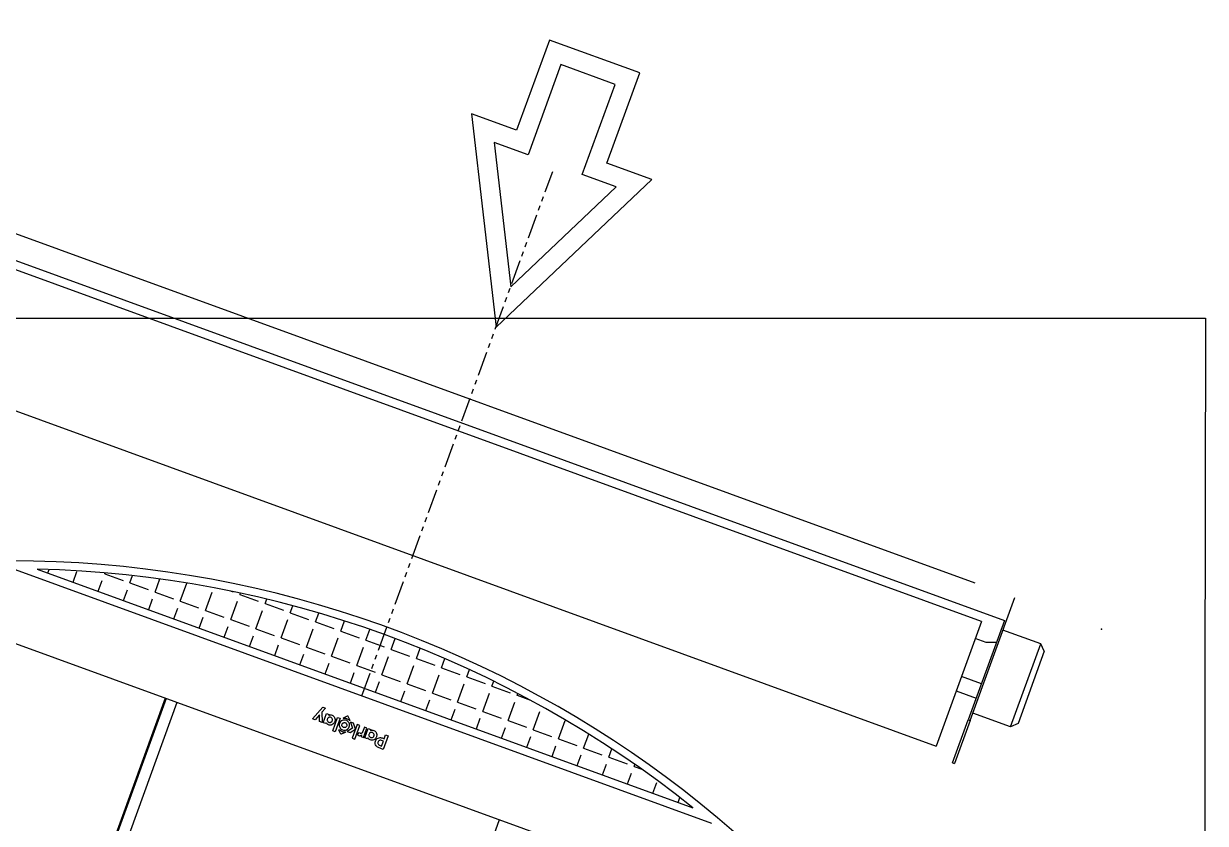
# Model space of a CAD drawing. Header units: millimetres. Extents: x 748 to 17792, y 1005 to 4889.
# Drawn here: x 2967.9 to 3275.6, y 2050.2 to 2258.4 of the extents above; entities that cross this region are included whole.
import ezdxf

# ---------------------------------------------------------------- set-up
doc = ezdxf.new("R2010")
doc.units = ezdxf.units.MM
doc.linetypes.add('PHANTOM', pattern=[12.7, 6.35, -1.27, 1.27, -1.27, 1.27, -1.27])
for name, color, linetype in [('PK24-EQUIPMENT', 150, 'Continuous'), ('PK24-LOGO', 7, 'Continuous'), ('PK24E', 7, 'Continuous')]:
    doc.layers.add(name, color=color, linetype=linetype)
for name, color, linetype, true_color in [('PK24-SYS-ROOM', 8, 'Continuous', 0x808080), ('PK24E-COMP-PALLET', 132, 'Continuous', 0x00b7c8), ('PK24E-HELPER', 253, 'PHANTOM', 0xa1a1a1)]:
    doc.layers.add(name, color=color, linetype=linetype, true_color=true_color)

# ---------------------------------------------------------------- blocks, each defined once
blk = doc.blocks.new('ROOM-CARDOOR--TOP-COMP-PK24')
at = {"layer": 'PK24-EQUIPMENT'}
for p, q in [((-151, -34.04), (-151, 0)), ((140, 0), (-140, 0)), ((151, -34.04), (151, 0)), ((-150.5, -6.5), (-150.5, -34.04)), ((-150.5, -6.5), (150.5, -6.5)), ((145, -8.81), (-145, -8.81)), ((-145, -8.81), (-145, -43.31)), ((145, -8.81), (145, -43.31)), ((150.5, -6.5), (150.5, -34.04)), ((161.5, -9), (151, -9)), ((161.5, -32), (161.5, -9)), ((163, -10.5), (161.5, -9)), ((163, -10.5), (163, -30.5)), ((-150.5, -12.64), (-148, -13.55)), ((-148, -13.55), (-145, -13.55)), ((148, -13.55), (145, -13.55)), ((150.5, -12.64), (148, -13.55)), ((-151, -21.06), (-154, -21.06)), ((-154, -26.06), (-154, -21.06)), ((-145, -24.06), (-150.5, -24.06)), ((150.5, -24.06), (145, -24.06)), ((-154, -31.06), (-154, -26.06)), ((-150.5, -28.06), (-145, -28.06)), ((145, -28.06), (150.5, -28.06)), ((163, -30.5), (161.5, -32)), ((-154, -31.06), (-151, -31.06)), ((161.5, -32), (151, -32)), ((-151, -34.04), (-150.5, -34.04)), ((-151, -34.04), (-151, -46)), ((-150.5, -34.04), (-150.5, -46)), ((150.5, -34.04), (151, -34.04)), ((150.5, -46), (150.5, -34.04)), ((151, -34.04), (151, -46)), ((-151, -46), (-150.5, -46)), ((-145, -43.31), (145, -43.31)), ((150.5, -46), (151, -46))]:
    blk.add_line(p, q, dxfattribs=at)
blk = doc.blocks.new('ROOMARROW---TOP-DECOR-PK24')
at = {"layer": 'PK24E', "color": 251, "true_color": 0x636466}
blk.add_lwpolyline([(0, 0), (50, -25), (50, -12.5), (75, -12.5), (75, 12.5), (50, 12.5), (50, 25), (0, 0)], dxfattribs=at)
at = {"layer": 'PK24E', "color": 31, "true_color": 0xfecc66}
blk.add_lwpolyline([(11.18, 0), (45, -16.91), (45, -7.5), (70, -7.5), (70, 7.5), (45, 7.5), (45, 16.91)], close=True, dxfattribs=at)
blk = doc.blocks.new('LOGO----DECOR-PK24')
at = {"layer": 'PK24-LOGO'}
for p, q in [((-10, 2.13), (-8.71, 2.13)), ((-10, -1.62), (-10, 2.13)), ((-9.29, 1.47), (-9.29, 0.11)), ((-8.76, 1.47), (-9.29, 1.47)), ((-9.29, 0.11), (-8.76, 0.11)), ((-8.61, 1.46), (-8.76, 1.47)), ((-8.76, 0.11), (-8.61, 0.13)), ((-8.71, 2.13), (-8.43, 2.11)), ((-8.48, 1.42), (-8.61, 1.46)), ((-8.61, 0.13), (-8.48, 0.17)), ((-8.36, 1.35), (-8.48, 1.42)), ((-8.48, 0.17), (-8.36, 0.23)), ((-8.43, 2.11), (-8.3, 2.07)), ((-8.26, 1.27), (-8.36, 1.35)), ((-8.36, 0.23), (-8.26, 0.31)), ((-8.3, 2.07), (-8.17, 2.03)), ((-8.19, 1.17), (-8.26, 1.27)), ((-8.26, 0.31), (-8.19, 0.41)), ((-8.13, 1.05), (-8.19, 1.17)), ((-8.19, 0.41), (-8.13, 0.53)), ((-8.17, 2.03), (-7.94, 1.9)), ((-8.09, 0.93), (-8.13, 1.05)), ((-8.13, 0.53), (-8.09, 0.66)), ((-8.08, 0.79), (-8.09, 0.93)), ((-8.09, 0.66), (-8.08, 0.79)), ((-7.94, 1.9), (-7.74, 1.74)), ((-7.74, 1.74), (-7.58, 1.55)), ((-7.58, 0.04), (-7.74, -0.16)), ((-7.58, 1.55), (-7.46, 1.32)), ((-7.46, 0.27), (-7.58, 0.04)), ((-7.46, 1.32), (-7.38, 1.06)), ((-7.38, 0.52), (-7.46, 0.27)), ((-7.38, 1.06), (-7.36, 0.79)), ((-7.36, 0.79), (-7.38, 0.52)), ((-7.19, -0.02), (-7.16, 0.13)), ((-7.16, 0.13), (-7.11, 0.26)), ((-7.11, 0.26), (-6.98, 0.49)), ((-6.98, 0.49), (-6.82, 0.68)), ((-6.82, 0.68), (-6.62, 0.82)), ((-6.62, 0.82), (-6.41, 0.92)), ((-6.42, 0.06), (-6.48, -0.05)), ((-6.33, 0.17), (-6.42, 0.06)), ((-6.41, 0.92), (-6.19, 0.98)), ((-6.23, 0.25), (-6.33, 0.17)), ((-6.11, 0.31), (-6.23, 0.25)), ((-6.19, 0.98), (-5.97, 1)), ((-5.98, 0.35), (-6.11, 0.31)), ((-5.84, 0.36), (-5.98, 0.35)), ((-5.97, 1), (-5.74, 0.98)), ((-5.71, 0.35), (-5.84, 0.36)), ((-5.74, 0.98), (-5.53, 0.92)), ((-5.58, 0.31), (-5.71, 0.35)), ((-5.47, 0.24), (-5.58, 0.31)), ((-5.53, 0.92), (-5.35, 0.82)), ((-5.37, 0.16), (-5.47, 0.24)), ((-5.29, 0.06), (-5.37, 0.16)), ((-5.35, 0.82), (-5.21, 0.7)), ((-5.23, -0.06), (-5.29, 0.06)), ((-5.21, 0.7), (-5.21, 0.95)), ((-5.21, 0.95), (-4.5, 0.95)), ((-4.5, 0.95), (-4.5, -1.62)), ((-3.41, 0.95), (-4.11, 0.95)), ((-4.11, 0.95), (-4.11, -1.62)), ((-3.41, 0.53), (-3.41, 0.95)), ((-3.36, 0.62), (-3.41, 0.53)), ((-3.37, -0.03), (-3.32, 0.06)), ((-3.29, 0.71), (-3.36, 0.62)), ((-3.32, 0.06), (-3.26, 0.13)), ((-3.22, 0.78), (-3.29, 0.71)), ((-3.26, 0.13), (-3.19, 0.19)), ((-3.14, 0.84), (-3.22, 0.78)), ((-3.19, 0.19), (-3.11, 0.23)), ((-3.05, 0.89), (-3.14, 0.84)), ((-3.11, 0.23), (-3.02, 0.26)), ((-2.94, 0.92), (-3.05, 0.89)), ((-3.02, 0.26), (-2.92, 0.27)), ((-2.83, 0.94), (-2.94, 0.92)), ((-2.92, 0.27), (-2.42, 0.27)), ((-2.7, 0.95), (-2.83, 0.94)), ((-2.42, 0.95), (-2.7, 0.95)), ((-2.42, 0.27), (-2.42, 0.95)), ((-1.42, 2.13), (-2.13, 2.13)), ((-2.13, 2.13), (-2.13, -1.62)), ((-1.42, -1.62), (-1.42, 2.13)), ((-0.37, 0.95), (-1.42, -0.33)), ((-0.61, -0.33), (0.44, 0.95)), ((0.44, 0.95), (-0.37, 0.95)), ((0.44, 0.19), (0.36, -0.06)), ((0.56, 0.41), (0.44, 0.19)), ((0.72, 0.61), (0.56, 0.41)), ((0.92, 0.77), (0.72, 0.61)), ((0.77, 1.32), (0.79, 1.37)), ((0.78, 1.26), (0.77, 1.32)), ((0.81, 1.24), (0.78, 1.26)), ((0.79, 1.37), (1.61, 2.19)), ((0.85, 1.23), (0.81, 1.24)), ((0.89, 1.24), (0.85, 1.23)), ((1.07, 1.32), (0.89, 1.24)), ((1.15, 0.9), (0.92, 0.77)), ((1.27, 1.37), (1.07, 1.32)), ((1.07, -0.08), (1.13, 0.03)), ((1.13, 0.03), (1.21, 0.12)), ((1.4, 0.98), (1.15, 0.9)), ((1.21, 0.12), (1.3, 0.2)), ((1.46, 1.41), (1.27, 1.37)), ((1.3, 0.2), (1.41, 0.26)), ((1.67, 1), (1.4, 0.98)), ((1.41, 0.26), (1.54, 0.3)), ((1.67, 1.42), (1.46, 1.41)), ((1.54, 0.3), (1.67, 0.31)), ((1.61, 2.19), (1.67, 2.21)), ((1.67, 2.21), (1.73, 2.19)), ((1.87, 1.41), (1.67, 1.42)), ((1.94, 0.98), (1.67, 1)), ((1.67, 0.31), (1.8, 0.3)), ((1.73, 2.19), (2.54, 1.37)), ((1.8, 0.3), (1.92, 0.26)), ((2.07, 1.37), (1.87, 1.41)), ((1.92, 0.26), (2.03, 0.2)), ((2.19, 0.9), (1.94, 0.98)), ((2.03, 0.2), (2.13, 0.12)), ((2.26, 1.32), (2.07, 1.37)), ((2.13, 0.12), (2.2, 0.03)), ((2.41, 0.77), (2.19, 0.9)), ((2.2, 0.03), (2.26, -0.08)), ((2.45, 1.24), (2.26, 1.32)), ((2.61, 0.61), (2.41, 0.77)), ((2.48, 1.23), (2.45, 1.24)), ((2.52, 1.24), (2.48, 1.23)), ((2.55, 1.26), (2.52, 1.24)), ((2.54, 1.37), (2.57, 1.32)), ((2.57, 1.32), (2.55, 1.26)), ((2.78, 0.41), (2.61, 0.61)), ((2.9, 0.19), (2.78, 0.41)), ((2.98, -0.06), (2.9, 0.19)), ((3.31, 2.13), (4.01, 2.13)), ((3.31, -1.62), (3.31, 2.13)), ((4.01, 2.13), (4.01, -1.62)), ((4.37, -0.02), (4.4, 0.13)), ((4.4, 0.13), (4.45, 0.26)), ((4.45, 0.26), (4.58, 0.49)), ((4.58, 0.49), (4.74, 0.68)), ((4.74, 0.68), (4.93, 0.82)), ((4.93, 0.82), (5.15, 0.92)), ((5.14, 0.06), (5.08, -0.05)), ((5.23, 0.17), (5.14, 0.06)), ((5.15, 0.92), (5.37, 0.98)), ((5.33, 0.25), (5.23, 0.17)), ((5.45, 0.31), (5.33, 0.25)), ((5.37, 0.98), (5.59, 1)), ((5.58, 0.35), (5.45, 0.31)), ((5.72, 0.36), (5.58, 0.35)), ((5.59, 1), (5.82, 0.98)), ((5.85, 0.35), (5.72, 0.36)), ((5.82, 0.98), (6.03, 0.92)), ((5.98, 0.31), (5.85, 0.35)), ((6.09, 0.24), (5.98, 0.31)), ((6.03, 0.92), (6.21, 0.82)), ((6.19, 0.16), (6.09, 0.24)), ((6.27, 0.06), (6.19, 0.16)), ((6.21, 0.82), (6.35, 0.7)), ((6.32, -0.06), (6.27, 0.06)), ((6.35, 0.7), (6.35, 0.95)), ((6.35, 0.95), (7.06, 0.95)), ((7.06, 0.95), (7.06, -1.62)), ((8.33, -1.51), (7.31, 0.95)), ((7.31, 0.95), (8.05, 0.95)), ((8.05, 0.95), (8.68, -0.63)), ((10, 0.95), (8.51, -2.81)), ((8.68, -0.63), (9.27, 0.95)), ((9.27, 0.95), (10, 0.95)), ((-9.29, -1.62), (-10, -1.62)), ((-8.71, -0.55), (-9.29, -0.55)), ((-9.29, -0.55), (-9.29, -1.62)), ((-8.43, -0.52), (-8.71, -0.55)), ((-8.3, -0.49), (-8.43, -0.52)), ((-8.17, -0.44), (-8.3, -0.49)), ((-7.94, -0.32), (-8.17, -0.44)), ((-7.74, -0.16), (-7.94, -0.32)), ((-7.22, -0.33), (-7.21, -0.17)), ((-7.21, -0.5), (-7.22, -0.33)), ((-7.21, -0.17), (-7.19, -0.02)), ((-7.19, -0.65), (-7.21, -0.5)), ((-7.16, -0.79), (-7.19, -0.65)), ((-7.1, -0.92), (-7.16, -0.79)), ((-6.97, -1.15), (-7.1, -0.92)), ((-6.81, -1.34), (-6.97, -1.15)), ((-6.62, -1.48), (-6.81, -1.34)), ((-6.41, -1.59), (-6.62, -1.48)), ((-6.52, -0.18), (-6.53, -0.33)), ((-6.53, -0.33), (-6.52, -0.47)), ((-6.48, -0.05), (-6.52, -0.18)), ((-6.52, -0.47), (-6.48, -0.6)), ((-6.48, -0.6), (-6.42, -0.72)), ((-6.42, -0.72), (-6.33, -0.82)), ((-6.19, -1.65), (-6.41, -1.59)), ((-6.33, -0.82), (-6.23, -0.9)), ((-6.23, -0.9), (-6.11, -0.97)), ((-5.98, -1.67), (-6.19, -1.65)), ((-6.11, -0.97), (-5.98, -1.01)), ((-5.98, -1.01), (-5.84, -1.02)), ((-5.74, -1.65), (-5.98, -1.67)), ((-5.84, -1.02), (-5.71, -1.01)), ((-5.53, -1.57), (-5.74, -1.65)), ((-5.71, -1.01), (-5.58, -0.97)), ((-5.58, -0.97), (-5.47, -0.9)), ((-5.35, -1.47), (-5.53, -1.57)), ((-5.47, -0.9), (-5.37, -0.82)), ((-5.37, -0.82), (-5.29, -0.72)), ((-5.21, -1.33), (-5.35, -1.47)), ((-5.29, -0.72), (-5.23, -0.6)), ((-5.2, -0.19), (-5.23, -0.06)), ((-5.23, -0.6), (-5.2, -0.47)), ((-5.21, -1.62), (-5.21, -1.33)), ((-5.21, -1.33), (-5.21, -1.33)), ((-4.5, -1.62), (-5.21, -1.62)), ((-5.19, -0.33), (-5.2, -0.19)), ((-5.2, -0.47), (-5.19, -0.33)), ((-4.11, -1.62), (-3.41, -1.62)), ((-3.41, -0.21), (-3.4, -0.12)), ((-3.41, -1.62), (-3.41, -0.21)), ((-3.4, -0.12), (-3.37, -0.03)), ((-2.13, -1.62), (-1.42, -1.62)), ((-1.42, -0.33), (-0.37, -1.62)), ((0.44, -1.62), (-0.61, -0.33)), ((-0.37, -1.62), (0.44, -1.62)), ((0.36, -0.06), (0.33, -0.33)), ((0.33, -0.33), (0.36, -0.6)), ((0.36, -0.6), (0.44, -0.85)), ((0.44, -0.85), (0.56, -1.08)), ((0.56, -1.08), (0.72, -1.28)), ((0.72, -1.28), (0.92, -1.44)), ((0.77, -1.98), (0.78, -1.93)), ((0.79, -2.04), (0.77, -1.98)), ((0.78, -1.93), (0.81, -1.9)), ((1.61, -2.85), (0.79, -2.04)), ((0.81, -1.9), (0.85, -1.89)), ((0.85, -1.89), (0.89, -1.9)), ((0.89, -1.9), (1.07, -1.98)), ((0.92, -1.44), (1.15, -1.56)), ((1.02, -0.33), (1.03, -0.2)), ((1.03, -0.46), (1.02, -0.33)), ((1.03, -0.2), (1.07, -0.08)), ((1.07, -0.59), (1.03, -0.46)), ((1.13, -0.7), (1.07, -0.59)), ((1.07, -1.98), (1.27, -2.04)), ((1.21, -0.79), (1.13, -0.7)), ((1.15, -1.56), (1.4, -1.64)), ((1.3, -0.87), (1.21, -0.79)), ((1.27, -2.04), (1.46, -2.07)), ((1.41, -0.93), (1.3, -0.87)), ((1.4, -1.64), (1.67, -1.67)), ((1.54, -0.97), (1.41, -0.93)), ((1.46, -2.07), (1.67, -2.09)), ((1.67, -0.98), (1.54, -0.97)), ((1.67, -2.88), (1.61, -2.85)), ((1.8, -0.97), (1.67, -0.98)), ((1.67, -1.67), (1.94, -1.64)), ((1.67, -2.09), (1.87, -2.07)), ((1.73, -2.85), (1.67, -2.88)), ((2.54, -2.04), (1.73, -2.85)), ((1.92, -0.93), (1.8, -0.97)), ((1.87, -2.07), (2.07, -2.04)), ((2.03, -0.87), (1.92, -0.93)), ((1.94, -1.64), (2.19, -1.56)), ((2.13, -0.79), (2.03, -0.87)), ((2.07, -2.04), (2.26, -1.98)), ((2.2, -0.7), (2.13, -0.79)), ((2.19, -1.56), (2.41, -1.44)), ((2.26, -0.59), (2.2, -0.7)), ((2.26, -0.08), (2.3, -0.2)), ((2.3, -0.46), (2.26, -0.59)), ((2.26, -1.98), (2.45, -1.9)), ((2.3, -0.2), (2.31, -0.33)), ((2.31, -0.33), (2.3, -0.46)), ((2.41, -1.44), (2.61, -1.28)), ((2.45, -1.9), (2.48, -1.89)), ((2.48, -1.89), (2.52, -1.9)), ((2.52, -1.9), (2.55, -1.93)), ((2.57, -1.98), (2.54, -2.04)), ((2.55, -1.93), (2.57, -1.98)), ((2.61, -1.28), (2.78, -1.08)), ((2.78, -1.08), (2.9, -0.85)), ((2.9, -0.85), (2.98, -0.6)), ((3, -0.33), (2.98, -0.06)), ((2.98, -0.6), (3, -0.33)), ((4.01, -1.62), (3.31, -1.62)), ((4.34, -0.17), (4.37, -0.02)), ((4.34, -0.33), (4.34, -0.17)), ((4.34, -0.5), (4.34, -0.33)), ((4.37, -0.65), (4.34, -0.5)), ((4.4, -0.79), (4.37, -0.65)), ((4.46, -0.92), (4.4, -0.79)), ((4.59, -1.15), (4.46, -0.92)), ((4.75, -1.34), (4.59, -1.15)), ((4.94, -1.48), (4.75, -1.34)), ((5.15, -1.59), (4.94, -1.48)), ((5.04, -0.18), (5.03, -0.33)), ((5.03, -0.33), (5.04, -0.47)), ((5.08, -0.05), (5.04, -0.18)), ((5.04, -0.47), (5.08, -0.6)), ((5.08, -0.6), (5.14, -0.72)), ((5.14, -0.72), (5.23, -0.82)), ((5.37, -1.65), (5.15, -1.59)), ((5.23, -0.82), (5.33, -0.9)), ((5.33, -0.9), (5.45, -0.97)), ((5.58, -1.67), (5.37, -1.65)), ((5.45, -0.97), (5.58, -1.01)), ((5.58, -1.01), (5.72, -1.02)), ((5.81, -1.65), (5.58, -1.67)), ((5.72, -1.02), (5.85, -1.01)), ((6.03, -1.57), (5.81, -1.65)), ((5.85, -1.01), (5.98, -0.97)), ((5.98, -0.97), (6.09, -0.9)), ((6.21, -1.47), (6.03, -1.57)), ((6.09, -0.9), (6.19, -0.82)), ((6.19, -0.82), (6.27, -0.72)), ((6.35, -1.33), (6.21, -1.47)), ((6.27, -0.72), (6.32, -0.6)), ((6.36, -0.19), (6.32, -0.06)), ((6.32, -0.6), (6.36, -0.47)), ((6.35, -1.62), (6.35, -1.33)), ((6.35, -1.33), (6.35, -1.33)), ((7.06, -1.62), (6.35, -1.62)), ((6.37, -0.33), (6.36, -0.19)), ((6.36, -0.47), (6.37, -0.33)), ((7.8, -2.81), (8.33, -1.51)), ((8.51, -2.81), (7.8, -2.81))]:
    blk.add_line(p, q, dxfattribs=at)
blk = doc.blocks.new('*U56')
at = {"layer": 'PK24E-COMP-PALLET'}
for p, q in [((249.45, -100.42), (249.45, 100.42)), ((267.5, -96.99), (267.5, 96.99)), ((249.45, 47.67), (-249.45, 47.67)), ((249.45, 47.89), (168.92, 47.89)), ((249.45, 44.65), (-249.45, 44.65)), ((249.45, -44.65), (-249.45, -44.65))]:
    blk.add_line(p, q, dxfattribs=at)
at = {"linetype": 'Continuous', "rotation": 90}
blk.add_blockref('LOGO----DECOR-PK24', (258.48, 0), dxfattribs=at)
blk = doc.blocks.new('*U60')
at = {"layer": 'PK24-SYS-ROOM'}
h = blk.add_hatch(dxfattribs=at)
h.set_pattern_fill('ANGLE', color=256, angle=-20)
h.set_pattern_definition([(340, (-12544.818, -11706.171), (2.3890107, 6.563753), [5.08, -1.905]), (70, (-12544.818, -11706.171), (-6.563753, 2.3890107), [5.08, -1.905])])
edge = h.paths.add_edge_path()
edge.add_line((6.97, 284.41), (177.71, 222.26))
edge.add_arc((0.17, 0.09), 284.4, 51.3707, 88.6293)
for points in [[(-274, 83.09), (-274, 112.14), (-274, 154.51), (-294, 154.51), (-294, 252.11), (-294, 349.72), (311.13, 349.72), (311, 252.11), (311, 154.51), (274.26, 154.51), (274.26, 112.14), (274.26, 83.06, 0.742222)], [(6.97, 284.41), (177.71, 222.26, 0.164019)]]:
    blk.add_lwpolyline(points, format="xyb", close=True, dxfattribs=at)
blk.add_point((284.06, 268.77), dxfattribs=at)
at = {"layer": 'PK24E-HELPER'}
blk.add_line((91.49, 251.37), (141.21, 387.96), dxfattribs=at)
at = {"layer": 'PK24-SYS-ROOM'}
for name, p, rotation in [('ROOMARROW---TOP-DECOR-PK24', (126.45, 347.42), 70.00000000000017), ('ROOM-CARDOOR--TOP-COMP-PK24', (119.61, 328.63), 340.0000000000002), ('*U56', (0, 0), 70.00000000000017), ('*U56', (0, 0), 70.00000000000003)]:
    blk.add_blockref(name, p, dxfattribs=dict(at, rotation=rotation))

msp = doc.modelspace()

# ---------------------------------------------------------------- block references
at = {"color": 50, "lineweight": 9}
msp.add_blockref('*U60', (2964.44, 1832), dxfattribs=at)

doc.saveas('drawing.dxf')
